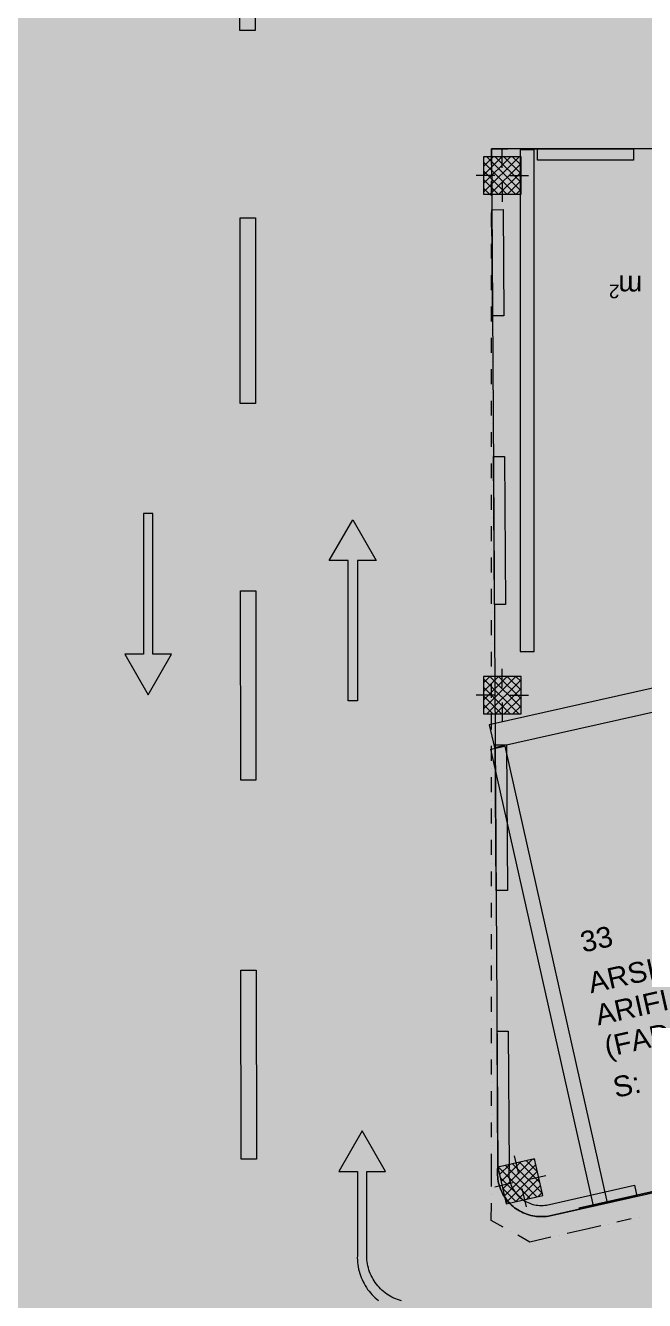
# Model space of a CAD drawing. Header units: centimetres. Extents: x -6805 to 4309, y -7338 to 617.
# Drawn here: x -2378 to -1717, y -4499 to -3137 of the extents above; entities that cross this region are included whole.
import ezdxf

# ---------------------------------------------------------------- set-up
doc = ezdxf.new("R2010")
doc.units = ezdxf.units.CM
for name, color, linetype, true_color in [('PDF_ - MESI I RRUGES', 7, 'Continuous', 0x7f7f7f), ('PDF_ - rruga_ndarjet anesore', 7, 'Continuous', 0x7f7f7f), ('PDF_ - SHENJAT_RRUGA', 7, 'Continuous', 0x7f7f7f), ('PDF_065 Möbel Einrichtung', 7, 'Continuous', 0x7f7f7f), ('PDF_2D Drafting - General', 7, 'Continuous', 0x7f7f7f), ('PDF_A - Akset', 7, 'Continuous', 0xfd4435), ('PDF_A - Pllaka Themel', 7, 'Continuous', 0x7f7f7f)]:
    doc.layers.add(name, color=color, linetype=linetype, true_color=true_color)
doc.layers.add('PDF_- GARAZHE', color=7, linetype='Continuous')
doc.layers.add('PDF_A - Shtyllat', color=7, linetype='Continuous')
doc.styles.add('PDF Arial', font='')
doc.styles.get('PDF Arial').set_extended_font_data('Arial')

msp = doc.modelspace()

# ---------------------------------------------------------------- hatches: boundary and pattern name
at = {"layer": 'PDF_ - rruga_ndarjet anesore', "true_color": 0xffffff, "transparency": 33554559}
msp.add_hatch(color=7, dxfattribs=at).paths.add_polyline_path([(-1874.4, -4211.3), (-1862.4, -4211.3), (-1861.5, -4357.6), (-1861.7, -4359.4), (-1861.9, -4361.3), (-1861.9, -4363.1), (-1861.9, -4364.9), (-1861.7, -4366.7), (-1861.5, -4368.5), (-1861.1, -4370.3), (-1860.7, -4372.1), (-1860.2, -4373.8), (-1859.6, -4375.5), (-1858.9, -4377.2), (-1858.1, -4378.8), (-1857.2, -4380.4), (-1856.3, -4382), (-1855.2, -4383.5), (-1854.1, -4384.9), (-1852.9, -4386.3), (-1851.7, -4387.6), (-1850.4, -4388.9), (-1849, -4390), (-1847.5, -4391.1), (-1846, -4392.2), (-1844.5, -4393.1), (-1842.9, -4394), (-1841.2, -4394.7), (-1839.5, -4395.4), (-1837.8, -4396), (-1836.1, -4396.6), (-1834.3, -4397), (-1832.5, -4397.3), (-1830.7, -4397.5), (-1828.9, -4397.7), (-1827.1, -4397.7), (-1825.3, -4397.7), (-1823.5, -4397.5), (-1821.7, -4397.3), (-1727.7, -4376.2), (-1725, -4387.9), (-1819.4, -4409.1), (-1821.5, -4409.4), (-1823.6, -4409.6), (-1825.7, -4409.7), (-1827.9, -4409.7), (-1830, -4409.6), (-1832.1, -4409.5), (-1834.2, -4409.2), (-1836.3, -4408.8), (-1838.4, -4408.4), (-1840.5, -4407.8), (-1842.5, -4407.1), (-1844.5, -4406.4), (-1846.5, -4405.6), (-1848.4, -4404.6), (-1850.3, -4403.6), (-1852.1, -4402.5), (-1853.9, -4401.4), (-1855.6, -4400.1), (-1857.3, -4398.8), (-1858.9, -4397.4), (-1860.4, -4395.9), (-1861.9, -4394.3), (-1863.3, -4392.7), (-1864.6, -4391), (-1865.8, -4389.3), (-1867, -4387.5), (-1868.1, -4385.7), (-1869, -4383.8), (-1869.9, -4381.8), (-1870.8, -4379.9), (-1871.5, -4377.9), (-1872.1, -4375.8), (-1872.7, -4373.8), (-1873.1, -4371.7), (-1873.5, -4369.6), (-1873.7, -4367.5), (-1873.9, -4365.3), (-1873.9, -4363.2), (-1873.9, -4361.1), (-1873.8, -4358.9), (-1873.5, -4356.8)])
at = {"layer": 'PDF_ - SHENJAT_RRUGA', "true_color": 0xffffff, "transparency": 33554559}
for points in [[(-2247.1, -3851.9), (-2272.1, -3808.4), (-2252.1, -3808.4), (-2252.1, -3658.3), (-2242.1, -3658.3), (-2242.1, -3808.4), (-2222.1, -3808.4)], [(-2028.6, -3664.8), (-2003.6, -3708.3), (-2023.6, -3708.3), (-2023.6, -3858.4), (-2033.6, -3858.4), (-2033.6, -3708.3), (-2053.7, -3708.3)], [(-2043.6, -4361.3), (-2018.6, -4317.8), (-1993.6, -4361.3), (-2013.6, -4361.3), (-2013.6, -4451.4), (-2013.6, -4453.5), (-2013.4, -4455.7), (-2013.2, -4457.9), (-2012.9, -4460.1), (-2012.4, -4462.2), (-2011.9, -4464.3), (-2011.3, -4466.4), (-2010.6, -4468.5), (-2009.8, -4470.5), (-2008.9, -4472.5), (-2008, -4474.5), (-2006.9, -4476.4), (-2005.8, -4478.3), (-2004.6, -4480.1), (-2003.3, -4481.8), (-2001.9, -4483.5), (-2000.5, -4485.2), (-1999, -4486.7), (-1997.4, -4488.3), (-1995.7, -4489.7), (-1994, -4491.1), (-1992.3, -4492.4), (-1990.5, -4493.6), (-1988.6, -4494.7), (-1986.7, -4495.8), (-1984.7, -4496.7), (-1982.7, -4497.6), (-1980.7, -4498.4), (-1978.6, -4499.1), (-1976.5, -4499.7), (-1974.4, -4500.2), (-1972.3, -4500.6), (-1970.1, -4501), (-1967.9, -4501.2), (-1965.8, -4501.4), (-1963.6, -4501.4), (-1908.5, -4501.4), (-1908.5, -4511.4), (-1967.7, -4511.4), (-1970.1, -4511.3), (-1972.5, -4511.1), (-1974.9, -4510.7), (-1977.2, -4510.3), (-1979.5, -4509.8), (-1981.9, -4509.1), (-1984.1, -4508.4), (-1986.4, -4507.6), (-1988.6, -4506.7), (-1990.8, -4505.7), (-1993, -4504.6), (-1995, -4503.4), (-1997.1, -4502.2), (-1999.1, -4500.8), (-2001, -4499.4), (-2002.9, -4497.9), (-2004.7, -4496.4), (-2006.4, -4494.7), (-2008.1, -4493), (-2009.7, -4491.2), (-2011.2, -4489.3), (-2012.7, -4487.4), (-2014, -4485.4), (-2015.3, -4483.4), (-2016.5, -4481.3), (-2017.6, -4479.2), (-2018.6, -4477), (-2019.6, -4474.8), (-2020.4, -4472.6), (-2021.1, -4470.3), (-2021.8, -4468), (-2022.4, -4465.7), (-2022.8, -4463.3), (-2023.2, -4460.9), (-2023.4, -4458.6), (-2023.6, -4456.2), (-2023.7, -4453.8), (-2023.6, -4451.4), (-2023.6, -4361.3)]]:
    msp.add_hatch(color=7, dxfattribs=at).paths.add_polyline_path(points)
at = {"layer": 'PDF_2D Drafting - General', "true_color": 0xcccccc, "transparency": 33554559}
msp.add_hatch(color=254, dxfattribs=at).paths.add_polyline_path([(-2964.8, -5006.3), (-2964.8, -1594.4), (-452.4, -1594.4), (-125.4, -3048.6), (710.8, -2860.8), (1265.8, -5333.7), (419.6, -5523.6), (200.4, -4546.9), (-2030.9, -5054.7), (-2050.8, -4966.3), (-2246.4, -4966.3), (-2237.4, -5006.3)])
at = {"layer": 'PDF_A - Pllaka Themel', "true_color": 0xd5d5d5, "transparency": 33554559}
h = msp.add_hatch(color=254, dxfattribs=at)
h.paths.add_polyline_path([(-5581.9, -878.8), (-5581.9, -838.7), (-5657, -838.7), (-5657, -378.3), (-5642, -378.3), (-5642, 287.3), (-2884.7, 287.3), (-432.6, 287.3), (-419.8, 287.3), (978.3, 287.3), (978.3, -308.2), (1644.1, -308.2), (1644.1, -1142.4), (931, -1302.4), (1552.2, -1164.4), (1863.2, -2555.1), (1863.3, -2555.1), (2158.7, -3867.3), (2155.2, -3868), (2646.9, -6059.2), (2017.8, -6200.4), (2017.7, -6199.9), (-1597, -7011), (-1702.7, -6540.3), (-1846.3, -6572.5), (-1977, -6060.1), (-1982.5, -5964.4), (-1839, -5932.3), (-2055.7, -4966.3), (-2419.3, -4966.3), (-2929.7, -4966.3), (-2929.7, -2144.8), (-2909.7, -2144.8), (-2904.7, -1595.7), (-4731.2, -1619.4), (-4671.2, -1619.4), (-4671.2, -2159.8), (-5099, -2159.8), (-5102.5, -2159.8), (-5106, -2159.6), (-5109.5, -2159.4), (-5113, -2159), (-5116.5, -2158.6), (-5120, -2158), (-5123.4, -2157.4), (-5126.9, -2156.7), (-5130.3, -2155.8), (-5133.7, -2154.9), (-5137, -2153.9), (-5140.4, -2152.8), (-5143.6, -2151.6), (-5146.9, -2150.3), (-5150.1, -2148.9), (-5153.3, -2147.4), (-5156.4, -2145.9), (-5159.5, -2144.2), (-5162.6, -2142.5), (-5165.6, -2140.6), (-5168.5, -2138.7), (-5171.4, -2136.7), (-5174.3, -2134.7), (-5177, -2132.5), (-5179.7, -2130.3), (-5182.4, -2128), (-5185, -2125.6), (-5187.5, -2123.2), (-5189.9, -2120.6), (-5192.3, -2118.1), (-5194.6, -2115.4), (-5196.8, -2112.7), (-5199, -2109.9), (-5201.1, -2107.1), (-5203, -2104.2), (-5205, -2101.3), (-5206.8, -2098.3), (-5208.5, -2095.2), (-5210.2, -2092.1), (-5211.7, -2089), (-5213.2, -2085.8), (-5214.6, -2082.6), (-5215.9, -2079.3), (-5217.1, -2076), (-5218.2, -2072.7), (-5219.2, -2069.3), (-5220.2, -2065.9), (-5221, -2062.5), (-5221.7, -2059.1), (-5222.4, -2055.7), (-5222.9, -2052.2), (-5223.3, -2048.7), (-5223.7, -2045.2), (-5223.9, -2041.7), (-5224.1, -2038.2), (-5224.1, -2034.7), (-5224.1, -1589.4), (-5276.7, -1564.4), (-5842.1, -1564.4), (-5842.1, -878.8)])
h.paths.add_polyline_path([(-1884.8, -2746.4), (-1725.8, -2754.1), (-263.3, -2617.9), (-272, -2578.8), (-296.8, -2580.2), (-343.5, -2075.8), (-1348.1, -2129.8), (-1534.8, -2147.2), (-1533.4, -2162), (-1836.8, -2167.5), (-1836.8, -2147.5), (-1876.8, -2147.5), (-1876.8, -2187.5), (-1531.1, -2187), (-1493.3, -2681.2), (-1884.8, -2706.4)])
h.paths.add_polyline_path([(-452.6, -1589.4), (-91.9, -1583.4), (-92.3, -1174), (283, -1174), (283, -828.7), (-419.8, -828.7), (-427.6, -828.7), (-452.6, -828.7)])
h.paths.add_polyline_path([(413.2, -3713.8), (401.1, -3715.6), (389, -3717.6), (376.9, -3719.5), (364.9, -3721.6), (352.8, -3723.8), (340.8, -3726), (328.8, -3728.3), (316.8, -3730.7), (304.8, -3733.2)])
at = {"layer": 'PDF_A - Pllaka Themel', "true_color": 0xbfbfbf, "transparency": 33554559}
h = msp.add_hatch(color=9, dxfattribs=at)
h.paths.add_polyline_path([(-5637, -378.3), (-5637, -315.2), (-447.7, -308.2), (-447.7, -308.2), (963.5, -308.2), (963.5, -763.7), (936, -763.7), (936, -863.8), (963.5, -863.8), (964.8, -1337.1), (925.7, -1345.9), (892.3, -1353.4), (988.5, -1782.6), (1104.4, -2300.9), (1195, -2706.1), (1170.6, -2711.6), (1193.4, -2813), (1455.7, -3983.1), (1827.5, -5638), (1828.4, -5640.7), (1829.1, -5643.5), (1829.9, -5646.3), (1830.5, -5649.1), (1831, -5651.9), (1831.4, -5654.7), (1831.7, -5657.6), (1831.9, -5660.4), (1832, -5663.3), (1832, -5666.1), (1831.9, -5669), (1831.7, -5671.9), (1831.4, -5674.7), (1831, -5677.5), (1830.5, -5680.4), (1829.9, -5683.2), (1829.2, -5685.9), (1828.5, -5688.7), (1827.6, -5691.4), (1826.6, -5694.1), (1825.5, -5696.8), (1824.4, -5699.4), (1823.1, -5701.9), (1821.8, -5704.5), (1820.4, -5707), (1818.8, -5709.4), (1817.3, -5711.8), (1815.6, -5714.1), (1813.8, -5716.3), (1812, -5718.5), (1810.1, -5720.7), (1808.1, -5722.7), (1806, -5724.7), (1803.9, -5726.6), (1801.7, -5728.5), (1799.5, -5730.2), (1797.2, -5731.9), (1794.8, -5733.5), (1792.4, -5735.1), (1789.9, -5736.5), (1787.4, -5737.8), (1784.8, -5739.1), (1782.2, -5740.3), (1779.5, -5741.3), (1776.8, -5742.3), (-1865.8, -6559.8), (-1972, -6060.1), (1187.4, -5351.2), (1189.5, -5350.7), (1191.6, -5350.1), (1193.7, -5349.4), (1195.7, -5348.6), (1197.7, -5347.8), (1199.7, -5346.8), (1201.6, -5345.8), (1203.5, -5344.6), (1205.3, -5343.4), (1207.1, -5342.2), (1208.8, -5340.8), (1210.4, -5339.3), (1212, -5337.8), (1213.5, -5336.3), (1214.9, -5334.6), (1216.3, -5332.9), (1217.6, -5331.2), (1218.8, -5329.3), (1219.9, -5327.5), (1221, -5325.5), (1221.9, -5323.6), (1222.8, -5321.6), (1223.5, -5319.5), (1224.2, -5317.5), (1224.8, -5315.4), (1225.3, -5313.2), (1225.7, -5311.1), (1226, -5308.9), (1226.2, -5306.8), (1226.3, -5304.6), (1226.4, -5302.4), (1226.3, -5300.2), (1226.1, -5298), (1225.8, -5295.9), (1225.5, -5293.7), (1225, -5291.6), (967.7, -4148), (967.2, -4145.8), (966.5, -4143.7), (965.8, -4141.6), (964.9, -4139.5), (964, -4137.5), (963, -4135.5), (961.9, -4133.5), (960.7, -4131.7), (959.4, -4129.8), (958, -4128), (956.6, -4126.3), (955.1, -4124.7), (953.5, -4123.1), (951.9, -4121.6), (950.1, -4120.2), (948.4, -4118.8), (946.5, -4117.6), (944.6, -4116.4), (942.7, -4115.3), (940.7, -4114.2), (938.7, -4113.3), (936.6, -4112.5), (934.5, -4111.7), (932.3, -4111.1), (930.2, -4110.5), (928, -4110.1), (925.8, -4109.7), (923.6, -4109.5), (921.3, -4109.3), (919.1, -4109.3), (916.9, -4109.3), (914.6, -4109.5), (912.4, -4109.7), (910.2, -4110.1), (908, -4110.5), (526.4, -4196.1), (467.8, -4209.3), (455.6, -4213.1), (443.4, -4217), (431.2, -4221), (419.1, -4225.1), (406.9, -4229.3), (394.9, -4233.6), (382.8, -4238), (370.8, -4242.5), (358.8, -4247.1), (346.9, -4251.7), (335, -4256.5), (323.1, -4261.4), (311.3, -4266.3), (299.5, -4271.3), (287.8, -4276.4), (276.1, -4281.7), (264.4, -4287), (252.8, -4292.3), (241.2, -4297.8), (229.6, -4303.4), (218.1, -4309.1), (206.7, -4314.8), (195.3, -4320.7), (183.9, -4326.6), (172.6, -4332.6), (161.3, -4338.7), (150.1, -4344.9), (138.9, -4351.2), (127.8, -4357.5), (116.7, -4364), (105.7, -4370.5), (94.7, -4377.1), (83.8, -4383.8), (72.9, -4390.6), (62.1, -4397.5), (51.3, -4404.4), (40.6, -4411.4), (29.9, -4418.6), (19.3, -4425.8), (8.8, -4433), (-1.7, -4440.4), (-13.4, -4447.8), (-25.2, -4455.1), (-37, -4462.3), (-48.8, -4469.4), (-60.7, -4476.4), (-72.7, -4483.4), (-84.7, -4490.2), (-96.7, -4497), (-108.8, -4503.7), (-121, -4510.3), (-133.1, -4516.8), (-145.4, -4523.3), (-157.7, -4529.6), (-170, -4535.9), (-182.3, -4542.1), (-194.8, -4548.2), (-207.2, -4554.2), (-219.7, -4560.1), (-232.3, -4565.9), (-244.8, -4571.6), (-257.5, -4577.3), (-270.1, -4582.8), (-282.8, -4588.3), (-295.6, -4593.6), (-308.3, -4598.9), (-321.1, -4604.1), (-334, -4609.2), (-346.9, -4614.2), (-359.8, -4619.1), (-372.8, -4623.9), (-385.7, -4628.7), (-398.8, -4633.3), (-411.8, -4637.9), (-424.9, -4642.3), (-438, -4646.7), (-451.2, -4650.9), (-464.4, -4655.1), (-477.6, -4659.2), (-490.8, -4663.2), (-2040.8, -5011), (-2050.8, -4966.3), (-2414.3, -4966.3), (-2414.3, -4749.4), (-2414.6, -2387.8), (-2414.6, -2276.5), (-2415.1, -2272.8), (-2415.6, -2269.1), (-2416.3, -2265.4), (-2417.1, -2261.8), (-2417.9, -2258.1), (-2418.9, -2254.5), (-2419.9, -2251), (-2421.1, -2247.4), (-2422.3, -2243.9), (-2423.6, -2240.4), (-2425.1, -2236.9), (-2426.6, -2233.5), (-2428.2, -2230.2), (-2429.8, -2226.8), (-2431.6, -2223.5), (-2433.4, -2220.3), (-2435.4, -2217.1), (-2437.4, -2214), (-2439.5, -2210.9), (-2441.7, -2207.8), (-2443.9, -2204.9), (-2446.3, -2202), (-2448.7, -2199.1), (-2451.1, -2196.3), (-2453.7, -2193.6), (-2456.3, -2190.9), (-2459, -2188.3), (-2461.7, -2185.8), (-2464.6, -2183.4), (-2467.4, -2181), (-2470.4, -2178.7), (-2473.4, -2176.5), (-2476.4, -2174.4), (-2479.6, -2172.3), (-2482.7, -2170.3), (-2485.9, -2168.4), (-2489.2, -2166.6), (-2492.5, -2164.9), (-2495.8, -2163.2), (-2499.2, -2161.7), (-2502.7, -2160.2), (-2506.1, -2158.9), (-2509.6, -2157.6), (-2513.2, -2156.4), (-2904.7, -2164.8), (-2899.7, -1589.4), (-2414.3, -1589.4), (-2414.3, -828.7), (-4726.3, -828.7), (-4726.3, -1619.4), (-5219.2, -1619.3), (-5219.2, -2036.1), (-5219.2, -2034.7), (-5219.2, -1589.4), (-5271.7, -1564.4), (-5253.4, -1564.4), (-5253.4, -878.8), (-5577, -878.8), (-5577, -838.7), (-5652, -838.7), (-5652, -378.3)])
h.paths.add_polyline_path([(-1883.9, -1589.4), (-1863.8, -1589.4), (-1863.8, -1634.4), (-1863.9, -1634.4), (-1863.9, -2147.2), (-1836.5, -2147.5), (-1871.9, -2147.5), (-1871.9, -2187.5), (-1831.8, -2187.4), (-1831.8, -2147.5), (-1529.5, -2150.6), (-1526.5, -2182.5), (-1488.4, -2681.2), (-1718.5, -2706.4), (-1879.8, -2706.4), (-1879.8, -2746.4), (-1720.8, -2754.1), (-221.3, -2598.2), (-135.8, -2979.1), (-1425.4, -3268.5), (-1880.4, -3268.5), (-1873.5, -4356.8), (-1873.8, -4358.9), (-1873.9, -4361.1), (-1873.9, -4363.2), (-1873.9, -4365.3), (-1873.7, -4367.5), (-1873.5, -4369.6), (-1873.1, -4371.7), (-1872.7, -4373.8), (-1872.1, -4375.8), (-1871.5, -4377.9), (-1870.8, -4379.9), (-1869.9, -4381.8), (-1869, -4383.8), (-1868.1, -4385.7), (-1867, -4387.5), (-1865.8, -4389.3), (-1864.6, -4391), (-1863.3, -4392.7), (-1861.9, -4394.3), (-1860.4, -4395.9), (-1858.9, -4397.4), (-1857.3, -4398.8), (-1855.6, -4400.1), (-1853.9, -4401.4), (-1852.1, -4402.5), (-1850.3, -4403.6), (-1848.4, -4404.6), (-1846.5, -4405.6), (-1844.5, -4406.4), (-1842.5, -4407.1), (-1840.5, -4407.8), (-1838.4, -4408.4), (-1836.3, -4408.8), (-1834.2, -4409.2), (-1832.1, -4409.5), (-1830, -4409.6), (-1827.9, -4409.7), (-1825.7, -4409.7), (-1823.6, -4409.6), (-1821.5, -4409.4), (-1819.4, -4409.1), (-657.9, -4148.4), (-657.8, -4149), (-640.9, -4142.1), (-624, -4135.1), (-607.1, -4128.1), (-590.3, -4120.9), (-573.5, -4113.7), (-556.8, -4106.4), (-540.1, -4099), (-523.4, -4091.5), (-506.8, -4083.9), (-490.2, -4076.2), (-473.7, -4068.5), (-457.2, -4060.6), (-440.7, -4052.7), (-424.3, -4044.6), (-407.9, -4036.5), (-391.6, -4028.3), (-375.3, -4020), (-359.1, -4011.7), (-342.9, -4003.2), (-326.7, -3994.7), (-310.6, -3986), (-294.5, -3977.3), (-278.5, -3968.5), (-262.6, -3959.6), (-246.7, -3950.7), (-230.8, -3941.6), (-215, -3932.5), (-199.2, -3923.3), (-183.5, -3913.9), (-171.8, -3907.7), (-160, -3901.5), (-148.2, -3895.4), (-136.4, -3889.4), (-124.5, -3883.4), (-112.6, -3877.6), (-100.6, -3871.8), (-88.6, -3866.2), (-76.6, -3860.6), (-64.5, -3855.1), (-52.3, -3849.7), (-40.2, -3844.4), (-28, -3839.2), (-15.7, -3834), (-3.5, -3829), (8.9, -3824), (21.2, -3819.1), (33.6, -3814.4), (46, -3809.7), (58.5, -3805.1), (71, -3800.6), (83.5, -3796.1), (96, -3791.8), (108.6, -3787.6), (121.2, -3783.4), (133.9, -3779.4), (146.5, -3775.4), (159.2, -3771.5), (172, -3767.8), (184.7, -3764.1), (197.5, -3760.5), (210.3, -3757), (223.1, -3753.6), (236, -3750.3), (248.9, -3747.1), (261.8, -3743.9), (274.7, -3740.9), (287.6, -3738), (300.6, -3735.1), (313.6, -3732.4), (326.6, -3729.7), (339.6, -3727.2), (352.7, -3724.7), (365.8, -3722.3), (378.8, -3720.1), (391.9, -3717.9), (405, -3715.8), (418.2, -3713.8), (787.3, -3631), (789.4, -3630.5), (791.5, -3629.8), (793.5, -3629.1), (795.6, -3628.3), (797.6, -3627.5), (799.5, -3626.5), (801.4, -3625.4), (803.3, -3624.3), (805.1, -3623.1), (806.9, -3621.8), (808.6, -3620.4), (810.2, -3619), (811.8, -3617.5), (813.3, -3615.9), (814.7, -3614.2), (816.1, -3612.5), (817.4, -3610.8), (818.6, -3609), (819.7, -3607.1), (820.7, -3605.2), (821.7, -3603.2), (822.6, -3601.2), (823.4, -3599.2), (824.1, -3597.1), (824.7, -3595), (825.2, -3592.9), (825.6, -3590.8), (825.9, -3588.6), (826.2, -3586.4), (826.3, -3584.3), (826.3, -3582.1), (826.3, -3579.9), (826.1, -3577.7), (825.9, -3575.5), (825.6, -3573.4), (825.1, -3571.2), (681.4, -2927.9), (734.4, -2916), (711.6, -2814.6), (658.7, -2826.4), (288, -1174), (288, -828.7), (-447.7, -828.7), (-1883.9, -828.7)])

# ---------------------------------------------------------------- linework, layer by layer
at = {"layer": 'PDF_ - MESI I RRUGES', "lineweight": 0}
for points in [[(-2149.1, -3141.9), (-2149.1, -2939.2)], [(-2133, -2939.2), (-2132.8, -3141.9)], [(-2132.8, -3141.9), (-2149.1, -3141.9)], [(-2148.7, -3540.7), (-2148.9, -3342.1)], [(-2148.9, -3342.1), (-2132.6, -3342.1)], [(-2132.6, -3342.1), (-2132.4, -3540.7)], [(-2132.4, -3540.7), (-2148.7, -3540.7)], [(-2148.5, -3740.9), (-2132.2, -3740.9)], [(-2148.3, -3943), (-2148.5, -3740.9)], [(-2132.2, -3740.9), (-2132.1, -3943)], [(-2132.1, -3943), (-2148.3, -3943)], [(-2148.1, -4146.3), (-2131.8, -4146.3)], [(-2147.9, -4348.4), (-2148.1, -4146.3)], [(-2131.8, -4146.3), (-2131.6, -4348.4)], [(-2131.6, -4348.4), (-2147.9, -4348.4)]]:
    msp.add_lwpolyline(points, dxfattribs=at)
at = {"layer": 'PDF_ - MESI I RRUGES', "color": 7, "true_color": 0xffffff, "transparency": 33554559}
for points in [[(-2133, -2939.2), (-2132.8, -3141.9), (-2149.1, -2939.2), (-2149.1, -3141.9)], [(-2132.6, -3342.1), (-2132.4, -3540.7), (-2148.9, -3342.1), (-2148.7, -3540.7)], [(-2148.5, -3740.9), (-2132.2, -3740.9), (-2148.3, -3943), (-2132.1, -3943)], [(-2148.1, -4146.3), (-2131.8, -4146.3), (-2147.9, -4348.4), (-2131.6, -4348.4)]]:
    msp.add_solid(points, dxfattribs=at)
at = {"layer": 'PDF_ - rruga_ndarjet anesore', "lineweight": 0}
for points in [[(-1831.3, -3268.5), (-1728.8, -3268.5)], [(-1831.2, -3280.5), (-1831.3, -3268.5)], [(-1728.8, -3268.5), (-1728.8, -3280.5)], [(-1728.8, -3280.5), (-1831.2, -3280.5)], [(-1880, -3333.5), (-1868, -3333.4)], [(-1879.3, -3447), (-1880, -3333.5)], [(-1868, -3333.4), (-1867.3, -3446.9)], [(-1867.3, -3446.9), (-1879.3, -3447)], [(-1877.3, -3755.4), (-1878.3, -3597.1)], [(-1878.3, -3597.1), (-1866.3, -3597.1)], [(-1866.3, -3597.1), (-1865.3, -3755.4)], [(-1865.3, -3755.4), (-1877.3, -3755.4)], [(-1876.4, -3905.5), (-1864.4, -3905.5)], [(-1875.4, -4061.2), (-1876.4, -3905.5)], [(-1864.4, -3905.5), (-1863.4, -4061.2)], [(-1863.4, -4061.2), (-1875.4, -4061.2)], [(-1874.4, -4211.3), (-1862.4, -4211.3)], [(-1873.5, -4356.8), (-1874.4, -4211.3)], [(-1862.4, -4211.3), (-1861.5, -4357.6)], [(-1873.9, -4361.1), (-1873.8, -4358.9)], [(-1873.8, -4358.9), (-1873.5, -4356.8)], [(-1861.7, -4359.4), (-1861.9, -4361.3)], [(-1861.5, -4357.6), (-1861.7, -4359.4)], [(-1873.9, -4363.2), (-1873.9, -4361.1)], [(-1873.9, -4365.3), (-1873.9, -4363.2)], [(-1873.7, -4367.5), (-1873.9, -4365.3)], [(-1873.5, -4369.6), (-1873.7, -4367.5)], [(-1873.1, -4371.7), (-1873.5, -4369.6)], [(-1872.7, -4373.8), (-1873.1, -4371.7)], [(-1872.1, -4375.8), (-1872.7, -4373.8)], [(-1861.9, -4361.3), (-1861.9, -4363.1)], [(-1861.9, -4363.1), (-1861.9, -4364.9)], [(-1861.9, -4364.9), (-1861.7, -4366.7)], [(-1861.7, -4366.7), (-1861.5, -4368.5)], [(-1861.5, -4368.5), (-1861.1, -4370.3)], [(-1861.1, -4370.3), (-1860.7, -4372.1)], [(-1860.7, -4372.1), (-1860.2, -4373.8)], [(-1860.2, -4373.8), (-1859.6, -4375.5)], [(-1871.5, -4377.9), (-1872.1, -4375.8)], [(-1870.8, -4379.9), (-1871.5, -4377.9)], [(-1869.9, -4381.8), (-1870.8, -4379.9)], [(-1869, -4383.8), (-1869.9, -4381.8)], [(-1868.1, -4385.7), (-1869, -4383.8)], [(-1867, -4387.5), (-1868.1, -4385.7)], [(-1865.8, -4389.3), (-1867, -4387.5)], [(-1859.6, -4375.5), (-1858.9, -4377.2)], [(-1858.9, -4377.2), (-1858.1, -4378.8)], [(-1858.1, -4378.8), (-1857.2, -4380.4)], [(-1857.2, -4380.4), (-1856.3, -4382)], [(-1856.3, -4382), (-1855.2, -4383.5)], [(-1855.2, -4383.5), (-1854.1, -4384.9)], [(-1854.1, -4384.9), (-1852.9, -4386.3)], [(-1852.9, -4386.3), (-1851.7, -4387.6)], [(-1851.7, -4387.6), (-1850.4, -4388.9)], [(-1821.7, -4397.3), (-1727.7, -4376.2)], [(-1725, -4387.9), (-1819.4, -4409.1)], [(-1727.7, -4376.2), (-1725, -4387.9)], [(-1864.6, -4391), (-1865.8, -4389.3)], [(-1863.3, -4392.7), (-1864.6, -4391)], [(-1861.9, -4394.3), (-1863.3, -4392.7)], [(-1860.4, -4395.9), (-1861.9, -4394.3)], [(-1858.9, -4397.4), (-1860.4, -4395.9)], [(-1857.3, -4398.8), (-1858.9, -4397.4)], [(-1855.6, -4400.1), (-1857.3, -4398.8)], [(-1853.9, -4401.4), (-1855.6, -4400.1)], [(-1852.1, -4402.5), (-1853.9, -4401.4)], [(-1850.4, -4388.9), (-1849, -4390)], [(-1849, -4390), (-1847.5, -4391.1)], [(-1847.5, -4391.1), (-1846, -4392.2)], [(-1846, -4392.2), (-1844.5, -4393.1)], [(-1844.5, -4393.1), (-1842.9, -4394)], [(-1842.9, -4394), (-1841.2, -4394.7)], [(-1841.2, -4394.7), (-1839.5, -4395.4)], [(-1839.5, -4395.4), (-1837.8, -4396)], [(-1837.8, -4396), (-1836.1, -4396.6)], [(-1836.1, -4396.6), (-1834.3, -4397)], [(-1834.3, -4397), (-1832.5, -4397.3)], [(-1832.5, -4397.3), (-1830.7, -4397.5)], [(-1830.7, -4397.5), (-1828.9, -4397.7)], [(-1828.9, -4397.7), (-1827.1, -4397.7)], [(-1827.1, -4397.7), (-1825.3, -4397.7)], [(-1825.3, -4397.7), (-1823.5, -4397.5)], [(-1823.5, -4397.5), (-1821.7, -4397.3)], [(-1850.3, -4403.6), (-1852.1, -4402.5)], [(-1848.4, -4404.6), (-1850.3, -4403.6)], [(-1846.5, -4405.6), (-1848.4, -4404.6)], [(-1844.5, -4406.4), (-1846.5, -4405.6)], [(-1842.5, -4407.1), (-1844.5, -4406.4)], [(-1840.5, -4407.8), (-1842.5, -4407.1)], [(-1838.4, -4408.4), (-1840.5, -4407.8)], [(-1836.3, -4408.8), (-1838.4, -4408.4)], [(-1834.2, -4409.2), (-1836.3, -4408.8)], [(-1832.1, -4409.5), (-1834.2, -4409.2)], [(-1830, -4409.6), (-1832.1, -4409.5)], [(-1827.9, -4409.7), (-1830, -4409.6)], [(-1825.7, -4409.7), (-1827.9, -4409.7)], [(-1823.6, -4409.6), (-1825.7, -4409.7)], [(-1821.5, -4409.4), (-1823.6, -4409.6)], [(-1819.4, -4409.1), (-1821.5, -4409.4)]]:
    msp.add_lwpolyline(points, dxfattribs=at)
at = {"layer": 'PDF_ - rruga_ndarjet anesore', "color": 7, "true_color": 0xffffff, "transparency": 33554559}
for points in [[(-1831.3, -3268.5), (-1728.8, -3268.5), (-1831.2, -3280.5), (-1728.8, -3280.5)], [(-1868, -3333.4), (-1867.3, -3446.9), (-1880, -3333.5), (-1879.3, -3447)], [(-1866.3, -3597.1), (-1865.3, -3755.4), (-1878.3, -3597.1), (-1877.3, -3755.4)], [(-1876.4, -3905.5), (-1864.4, -3905.5), (-1875.4, -4061.2), (-1863.4, -4061.2)]]:
    msp.add_solid(points, dxfattribs=at)
at = {"layer": 'PDF_ - SHENJAT_RRUGA', "lineweight": 0}
for points in [[(-2242.1, -3658.3), (-2252.1, -3658.3)], [(-2252.1, -3658.3), (-2252.1, -3808.4)], [(-2242.1, -3808.4), (-2242.1, -3658.3)], [(-2053.7, -3708.3), (-2028.6, -3664.8)], [(-2028.6, -3664.8), (-2003.6, -3708.3)], [(-2033.6, -3708.3), (-2053.7, -3708.3)], [(-2033.6, -3858.4), (-2033.6, -3708.3)], [(-2003.6, -3708.3), (-2023.6, -3708.3)], [(-2023.6, -3708.3), (-2023.6, -3858.4)], [(-2252.1, -3808.4), (-2272.1, -3808.4)], [(-2272.1, -3808.4), (-2247.1, -3851.9)], [(-2247.1, -3851.9), (-2222.1, -3808.4)], [(-2222.1, -3808.4), (-2242.1, -3808.4)], [(-2023.6, -3858.4), (-2033.6, -3858.4)], [(-2018.6, -4317.8), (-2043.6, -4361.3)], [(-1993.6, -4361.3), (-2018.6, -4317.8)], [(-2043.6, -4361.3), (-2023.6, -4361.3)], [(-2023.6, -4361.3), (-2023.6, -4451.4)], [(-2013.6, -4451.4), (-2013.6, -4361.3)], [(-2013.6, -4361.3), (-1993.6, -4361.3)], [(-2023.6, -4451.4), (-2023.7, -4453.8)], [(-2023.7, -4453.8), (-2023.6, -4456.2)], [(-2013.6, -4453.5), (-2013.6, -4451.4)], [(-2013.4, -4455.7), (-2013.6, -4453.5)], [(-2013.2, -4457.9), (-2013.4, -4455.7)], [(-2023.6, -4456.2), (-2023.4, -4458.6)], [(-2023.4, -4458.6), (-2023.2, -4460.9)], [(-2023.2, -4460.9), (-2022.8, -4463.3)], [(-2022.8, -4463.3), (-2022.4, -4465.7)], [(-2022.4, -4465.7), (-2021.8, -4468)], [(-2021.8, -4468), (-2021.1, -4470.3)], [(-2012.9, -4460.1), (-2013.2, -4457.9)], [(-2012.4, -4462.2), (-2012.9, -4460.1)], [(-2011.9, -4464.3), (-2012.4, -4462.2)], [(-2011.3, -4466.4), (-2011.9, -4464.3)], [(-2010.6, -4468.5), (-2011.3, -4466.4)], [(-2009.8, -4470.5), (-2010.6, -4468.5)], [(-2021.1, -4470.3), (-2020.4, -4472.6)], [(-2020.4, -4472.6), (-2019.6, -4474.8)], [(-2019.6, -4474.8), (-2018.6, -4477)], [(-2018.6, -4477), (-2017.6, -4479.2)], [(-2017.6, -4479.2), (-2016.5, -4481.3)], [(-2016.5, -4481.3), (-2015.3, -4483.4)], [(-2008.9, -4472.5), (-2009.8, -4470.5)], [(-2008, -4474.5), (-2008.9, -4472.5)], [(-2006.9, -4476.4), (-2008, -4474.5)], [(-2005.8, -4478.3), (-2006.9, -4476.4)], [(-2004.6, -4480.1), (-2005.8, -4478.3)], [(-2003.3, -4481.8), (-2004.6, -4480.1)], [(-2001.9, -4483.5), (-2003.3, -4481.8)], [(-2015.3, -4483.4), (-2014, -4485.4)], [(-2014, -4485.4), (-2012.7, -4487.4)], [(-2012.7, -4487.4), (-2011.2, -4489.3)], [(-2011.2, -4489.3), (-2009.7, -4491.2)], [(-2009.7, -4491.2), (-2008.1, -4493)], [(-2008.1, -4493), (-2006.4, -4494.7)], [(-2006.4, -4494.7), (-2004.7, -4496.4)], [(-2004.7, -4496.4), (-2002.9, -4497.9)], [(-2000.5, -4485.2), (-2001.9, -4483.5)], [(-1999, -4486.7), (-2000.5, -4485.2)], [(-1997.4, -4488.3), (-1999, -4486.7)], [(-1995.7, -4489.7), (-1997.4, -4488.3)], [(-1994, -4491.1), (-1995.7, -4489.7)], [(-1992.3, -4492.4), (-1994, -4491.1)], [(-1990.5, -4493.6), (-1992.3, -4492.4)], [(-1988.6, -4494.7), (-1990.5, -4493.6)], [(-1986.7, -4495.8), (-1988.6, -4494.7)], [(-1984.7, -4496.7), (-1986.7, -4495.8)], [(-1982.7, -4497.6), (-1984.7, -4496.7)], [(-2002.9, -4497.9), (-2001, -4499.4)], [(-1980.7, -4498.4), (-1982.7, -4497.6)], [(-1978.6, -4499.1), (-1980.7, -4498.4)], [(-1976.5, -4499.7), (-1978.6, -4499.1)]]:
    msp.add_lwpolyline(points, dxfattribs=at)
at = {"layer": 'PDF_- GARAZHE', "color": 254, "true_color": 0xccccff, "transparency": 33554559}
for points in [[(-1492.7, -3281.3), (-1454, -3802.2), (-1875.5, -3276.8), (-1876.5, -3897.3)], [(-1881.6, -3898.2), (-1637.5, -3843.4), (-1823, -4409.9), (-1525.4, -4343.1)]]:
    msp.add_solid(points, dxfattribs=at)
at = {"layer": 'PDF_065 Möbel Einrichtung', "lineweight": 0}
for points in [[(-1834.8, -3269.6), (-1849.8, -3269.6)], [(-1849.8, -3269.6), (-1849.8, -3805.6)], [(-1834.8, -3805.6), (-1834.8, -3269.6)], [(-1849.8, -3805.6), (-1834.8, -3805.6)], [(-1880.9, -3910), (-1866.2, -3906.7)], [(-1771.3, -4398.3), (-1880.9, -3910)], [(-1866.2, -3906.7), (-1756.7, -4395)], [(-1756.7, -4395), (-1771.3, -4398.3)]]:
    msp.add_lwpolyline(points, dxfattribs=at)
at = {"layer": 'PDF_065 Möbel Einrichtung', "color": 7, "true_color": 0xffffff, "transparency": 33554559}
for points in [[(-1834.8, -3269.6), (-1834.8, -3805.6), (-1849.8, -3269.6), (-1849.8, -3805.6)], [(-1756.7, -4395), (-1771.3, -4398.3), (-1866.2, -3906.7), (-1880.9, -3910)]]:
    msp.add_solid(points, dxfattribs=at)
at = {"layer": 'PDF_A - Akset', "color": 21, "lineweight": 0, "true_color": 0xff9955}
for points in [[(-1880.4, -3285.1), (-1880.4, -3268.5)], [(-1880.4, -3268.5), (-1863, -3268.5)], [(-1854.2, -3268.5), (-1854.2, -3268.5)], [(-1845.4, -3268.5), (-1829.5, -3268.5)], [(-1820.6, -3268.5), (-1820.6, -3268.5)], [(-1811.8, -3268.5), (-1795.9, -3268.5)], [(-1787.1, -3268.5), (-1787.1, -3268.5)], [(-1778.3, -3268.5), (-1762.4, -3268.5)], [(-1753.6, -3268.5), (-1753.6, -3268.5)], [(-1744.7, -3268.5), (-1728.8, -3268.5)], [(-1720, -3268.5), (-1720, -3268.5)], [(-1880.4, -3293.9), (-1880.4, -3293.9)], [(-1880.4, -3318.6), (-1880.4, -3302.8)], [(-1880.4, -3327.5), (-1880.4, -3327.5)], [(-1880.4, -3352.2), (-1880.4, -3336.3)], [(-1880.4, -3361), (-1880.4, -3361)], [(-1880.4, -3385.7), (-1880.4, -3369.8)], [(-1880.4, -3394.6), (-1880.4, -3394.6)], [(-1880.4, -3419.3), (-1880.4, -3403.4)], [(-1880.4, -3428.1), (-1880.4, -3428.1)], [(-1880.4, -3452.8), (-1880.4, -3436.9)], [(-1880.4, -3461.6), (-1880.4, -3461.6)], [(-1880.4, -3486.4), (-1880.4, -3470.5)], [(-1880.4, -3495.2), (-1880.4, -3495.2)], [(-1880.4, -3519.9), (-1880.4, -3504)], [(-1880.4, -3528.7), (-1880.4, -3528.7)], [(-1880.4, -3553.4), (-1880.4, -3537.6)], [(-1880.4, -3562.3), (-1880.4, -3562.3)], [(-1880.4, -3587), (-1880.4, -3571.1)], [(-1880.4, -3595.8), (-1880.4, -3595.8)], [(-1880.4, -3620.5), (-1880.4, -3604.6)], [(-1880.4, -3629.4), (-1880.4, -3629.4)], [(-1880.4, -3654.1), (-1880.4, -3638.2)], [(-1880.4, -3662.9), (-1880.4, -3662.9)], [(-1880.4, -3687.6), (-1880.4, -3671.7)], [(-1880.4, -3696.4), (-1880.4, -3696.4)], [(-1880.4, -3721.2), (-1880.4, -3705.3)], [(-1880.4, -3730), (-1880.4, -3730)], [(-1880.4, -3754.7), (-1880.4, -3738.8)], [(-1880.4, -3763.5), (-1880.4, -3763.5)], [(-1880.4, -3788.2), (-1880.4, -3772.3)], [(-1880.4, -3797.1), (-1880.4, -3797.1)], [(-1880.4, -3821.8), (-1880.4, -3805.9)], [(-1880.4, -3830.6), (-1880.4, -3830.6)], [(-1880.4, -3855.3), (-1880.4, -3839.4)], [(-1880.4, -3864.1), (-1880.4, -3864.1)], [(-1880.4, -3888.9), (-1880.4, -3873)], [(-1880.4, -3897.7), (-1880.4, -3897.7)], [(-1880.4, -3922.4), (-1880.4, -3906.5)], [(-1880.4, -3931.2), (-1880.4, -3931.2)], [(-1880.4, -3955.9), (-1880.4, -3940.1)], [(-1880.4, -3964.8), (-1880.4, -3964.8)], [(-1880.4, -3989.5), (-1880.4, -3973.6)], [(-1880.4, -3998.3), (-1880.4, -3998.3)], [(-1880.4, -4023), (-1880.4, -4007.1)], [(-1880.4, -4031.9), (-1880.4, -4031.9)], [(-1880.4, -4056.6), (-1880.4, -4040.7)], [(-1880.4, -4065.4), (-1880.4, -4065.4)], [(-1880.4, -4090.1), (-1880.4, -4074.2)], [(-1880.4, -4098.9), (-1880.4, -4098.9)], [(-1880.4, -4123.7), (-1880.4, -4107.8)], [(-1880.4, -4132.5), (-1880.4, -4132.5)], [(-1880.4, -4157.2), (-1880.4, -4141.3)], [(-1880.4, -4166), (-1880.4, -4166)], [(-1880.4, -4190.7), (-1880.4, -4174.9)], [(-1880.4, -4199.6), (-1880.4, -4199.6)], [(-1880.4, -4224.3), (-1880.4, -4208.4)], [(-1880.4, -4233.1), (-1880.4, -4233.1)], [(-1880.4, -4257.8), (-1880.4, -4241.9)], [(-1880.4, -4266.7), (-1880.4, -4266.7)], [(-1880.4, -4291.4), (-1880.4, -4275.5)], [(-1880.4, -4300.2), (-1880.4, -4300.2)], [(-1880.4, -4324.9), (-1880.4, -4309)], [(-1880.4, -4333.7), (-1880.4, -4333.7)], [(-1880.4, -4359.2), (-1880.4, -4342.6)], [(-1880.5, -4377.6), (-1880.4, -4359.2)], [(-1880.5, -4386.4), (-1880.5, -4386.4)], [(-1880.6, -4413.7), (-1880.5, -4395.3)], [(-1867.7, -4420.9), (-1880.6, -4413.7)], [(-1731, -4412.1), (-1746.5, -4415.7)], [(-1722.4, -4410.2), (-1722.4, -4410.2)], [(-1860, -4425.2), (-1860, -4425.2)], [(-1777.1, -4422.6), (-1799.6, -4427.8)], [(-1763.7, -4419.6), (-1777.1, -4422.6)], [(-1755.1, -4417.6), (-1755.1, -4417.6)], [(-1839.4, -4436.8), (-1852.3, -4429.6)], [(-1816.8, -4431.7), (-1839.4, -4436.8)], [(-1808.2, -4429.7), (-1808.2, -4429.7)]]:
    msp.add_lwpolyline(points, dxfattribs=at)
at = {"layer": 'PDF_A - Pllaka Themel', "lineweight": 0}
for points in [[(-1425.4, -3268.5), (-1880.4, -3268.5)], [(-1880.4, -3268.5), (-1873.5, -4356.8)], [(-389.8, -3549), (-1882.8, -3883.9)], [(-1877.3, -3908.4), (-384.3, -3573.6)], [(-1882.8, -3883.9), (-1877.3, -3908.4)], [(-1819.4, -4409.1), (-657.9, -4148.4)], [(-1787, -4400.7), (-659.4, -4147.7)], [(-659.4, -4147.7), (-1787, -4400.7)], [(-1873.8, -4358.9), (-1873.9, -4361.1)], [(-1873.5, -4356.8), (-1873.8, -4358.9)], [(-1873.9, -4361.1), (-1873.9, -4363.2)], [(-1873.9, -4363.2), (-1873.9, -4365.3)], [(-1873.9, -4365.3), (-1873.7, -4367.5)], [(-1873.7, -4367.5), (-1873.5, -4369.6)], [(-1873.5, -4369.6), (-1873.1, -4371.7)], [(-1873.1, -4371.7), (-1872.7, -4373.8)], [(-1872.7, -4373.8), (-1872.1, -4375.8)], [(-1872.1, -4375.8), (-1871.5, -4377.9)], [(-1871.5, -4377.9), (-1870.8, -4379.9)], [(-1870.8, -4379.9), (-1869.9, -4381.8)], [(-1869.9, -4381.8), (-1869, -4383.8)], [(-1869, -4383.8), (-1868.1, -4385.7)], [(-1868.1, -4385.7), (-1867, -4387.5)], [(-1867, -4387.5), (-1865.8, -4389.3)], [(-1865.8, -4389.3), (-1864.6, -4391)], [(-1864.6, -4391), (-1863.3, -4392.7)], [(-1863.3, -4392.7), (-1861.9, -4394.3)], [(-1861.9, -4394.3), (-1860.4, -4395.9)], [(-1860.4, -4395.9), (-1858.9, -4397.4)], [(-1858.9, -4397.4), (-1857.3, -4398.8)], [(-1857.3, -4398.8), (-1855.6, -4400.1)], [(-1855.6, -4400.1), (-1853.9, -4401.4)], [(-1853.9, -4401.4), (-1852.1, -4402.5)], [(-1852.1, -4402.5), (-1850.3, -4403.6)], [(-1850.3, -4403.6), (-1848.4, -4404.6)], [(-1848.4, -4404.6), (-1846.5, -4405.6)], [(-1846.5, -4405.6), (-1844.5, -4406.4)], [(-1844.5, -4406.4), (-1842.5, -4407.1)], [(-1842.5, -4407.1), (-1840.5, -4407.8)], [(-1840.5, -4407.8), (-1838.4, -4408.4)], [(-1838.4, -4408.4), (-1836.3, -4408.8)], [(-1836.3, -4408.8), (-1834.2, -4409.2)], [(-1834.2, -4409.2), (-1832.1, -4409.5)], [(-1832.1, -4409.5), (-1830, -4409.6)], [(-1830, -4409.6), (-1827.9, -4409.7)], [(-1827.9, -4409.7), (-1825.7, -4409.7)], [(-1825.7, -4409.7), (-1823.6, -4409.6)], [(-1823.6, -4409.6), (-1821.5, -4409.4)], [(-1821.5, -4409.4), (-1819.4, -4409.1)]]:
    msp.add_lwpolyline(points, dxfattribs=at)
at = {"layer": 'PDF_A - Pllaka Themel', "color": 7, "true_color": 0xffffff, "transparency": 33554559}
msp.add_solid([(-1877.3, -3908.4), (-1882.8, -3883.9), (-384.3, -3573.6), (-389.8, -3549)], dxfattribs=at)
at = {"layer": 'PDF_A - Pllaka Themel', "color": 254, "true_color": 0xd5d5d5, "transparency": 33554559}
msp.add_solid([(-1787, -4400.7), (-659.4, -4147.7), (-659.4, -4147.7)], dxfattribs=at)
at = {"layer": 'PDF_A - Shtyllat', "lineweight": 0}
for points in [[(-1868.8, -3288.8), (-1868.8, -3268.8)], [(-1888.9, -3314.8), (-1850.9, -3276.8)], [(-1888.9, -3305.6), (-1860.1, -3276.8)], [(-1888.9, -3296.4), (-1869.3, -3276.8)], [(-1888.9, -3287.2), (-1878.5, -3276.8)], [(-1888.9, -3278), (-1887.7, -3276.8)], [(-1848.8, -3276.8), (-1888.9, -3276.8)], [(-1888.9, -3276.8), (-1888.9, -3316.9)], [(-1854.7, -3316.9), (-1888.9, -3282.7)], [(-1848.8, -3313.5), (-1885.5, -3276.8)], [(-1881.7, -3316.9), (-1848.8, -3284)], [(-1848.8, -3304.3), (-1876.3, -3276.8)], [(-1848.8, -3295.1), (-1867.1, -3276.8)], [(-1848.8, -3285.9), (-1857.9, -3276.8)], [(-1848.8, -3316.9), (-1848.8, -3276.8)], [(-1876.8, -3296.9), (-1896.9, -3296.9)], [(-1863.9, -3316.9), (-1888.9, -3291.9)], [(-1872.5, -3316.9), (-1848.8, -3293.2)], [(-1868.8, -3296.9), (-1868.8, -3296.9)], [(-1860.8, -3296.9), (-1840.8, -3296.9)], [(-1873.1, -3316.9), (-1888.9, -3301.1)], [(-1882.3, -3316.9), (-1888.9, -3310.3)], [(-1868.8, -3304.9), (-1868.8, -3324.9)], [(-1863.3, -3316.9), (-1848.8, -3302.4)], [(-1888.9, -3316.9), (-1848.8, -3316.9)], [(-1854.1, -3316.9), (-1848.8, -3311.6)], [(-1868.8, -3844.3), (-1868.8, -3824.3)], [(-1888.9, -3866.8), (-1854.4, -3832.3)], [(-1888.9, -3857.6), (-1863.6, -3832.3)], [(-1888.9, -3848.4), (-1872.8, -3832.3)], [(-1888.9, -3839.2), (-1882, -3832.3)], [(-1848.8, -3832.3), (-1888.9, -3832.3)], [(-1888.9, -3832.3), (-1888.9, -3872.3)], [(-1851.2, -3872.3), (-1888.9, -3834.7)], [(-1885.2, -3872.3), (-1848.8, -3836)], [(-1848.8, -3865.5), (-1882, -3832.3)], [(-1848.8, -3856.3), (-1872.8, -3832.3)], [(-1848.8, -3847.1), (-1863.6, -3832.3)], [(-1848.8, -3837.9), (-1854.4, -3832.3)], [(-1848.8, -3872.3), (-1848.8, -3832.3)], [(-1876.9, -3852.3), (-1896.9, -3852.3)], [(-1860.4, -3872.3), (-1888.9, -3843.9)], [(-1869.6, -3872.3), (-1888.9, -3853.1)], [(-1876, -3872.3), (-1848.8, -3845.2)], [(-1868.8, -3852.3), (-1868.8, -3852.3)], [(-1866.8, -3872.3), (-1848.8, -3854.4)], [(-1860.8, -3852.3), (-1840.8, -3852.3)], [(-1878.8, -3872.3), (-1888.9, -3862.3)], [(-1868.8, -3860.3), (-1868.8, -3880.3)], [(-1857.6, -3872.3), (-1848.8, -3863.6)], [(-1888, -3872.3), (-1888.9, -3871.5)], [(-1888.9, -3872.3), (-1848.8, -3872.3)], [(-1851.3, -4364.1), (-1855.8, -4344.6)], [(-1834.5, -4347.9), (-1873.5, -4356.8)], [(-1873.5, -4356.8), (-1864.6, -4395.9)], [(-1873.4, -4357.4), (-1872.7, -4356.6)], [(-1839.4, -4390.1), (-1872.9, -4356.7)], [(-1871.7, -4364.8), (-1860.8, -4353.9)], [(-1870, -4372.3), (-1848.9, -4351.2)], [(-1868.3, -4379.8), (-1836.9, -4348.5)], [(-1866.6, -4387.3), (-1833.1, -4353.9)], [(-1831.9, -4388.4), (-1865.4, -4355)], [(-1826, -4385.1), (-1857.9, -4353.3)], [(-1828.7, -4373.2), (-1850.4, -4351.6)], [(-1831.5, -4361.3), (-1842.9, -4349.9)], [(-1834.2, -4349.4), (-1835.4, -4348.1)], [(-1825.6, -4387), (-1834.5, -4347.9)], [(-1857.4, -4373.7), (-1876.9, -4378.1)], [(-1846.9, -4391.8), (-1871.1, -4367.7)], [(-1864.9, -4394.8), (-1831.4, -4361.4)], [(-1854.4, -4393.5), (-1829.7, -4368.9)], [(-1849.6, -4371.9), (-1849.6, -4371.9)], [(-1841.8, -4370.1), (-1822.2, -4365.7)], [(-1854.4, -4393.5), (-1868.3, -4379.6)], [(-1864.6, -4395.9), (-1825.6, -4387)], [(-1847.8, -4379.7), (-1843.3, -4399.2)], [(-1842.5, -4390.8), (-1828, -4376.4)], [(-1830.5, -4388.1), (-1826.3, -4383.9)], [(-1861.9, -4395.2), (-1865.6, -4391.5)]]:
    msp.add_lwpolyline(points, dxfattribs=at)
at = {"layer": 'PDF_A - Shtyllat', "color": 8, "true_color": 0x7f7f7f, "transparency": 33554559}
for points in [[(-1848.8, -3316.9), (-1888.9, -3316.9), (-1848.8, -3276.8), (-1888.9, -3276.8)], [(-1848.8, -3872.3), (-1888.9, -3872.3), (-1848.8, -3832.3), (-1888.9, -3832.3)], [(-1825.6, -4387), (-1864.6, -4395.9), (-1834.5, -4347.9), (-1873.5, -4356.8)]]:
    msp.add_solid(points, dxfattribs=at)

# ---------------------------------------------------------------- texts
at = {"layer": 'PDF_- GARAZHE', "attachment_point": 7, "style": 'PDF Arial'}
for s, insert, char_height, rotation in [('\\W1.000269;m', (-1719.1, -3403.9), 22.107, 179.6), ('\\W1.001521;2', (-1743.5, -3413.5), 14.59, 179.6), ('\\W1.001488;33', (-1782.5, -4127.9), 22.107, 12.6), ('\\W1.001380;ARSIM', (-1774.1, -4171.3), 22.107, 12.6), ('\\W1.001154;ARIFI', (-1766.5, -4205.4), 22.107, 12.6), ('\\W0.987445;(FADILI)', (-1755.4, -4245.9), 22.107, 12.6), ('\\W1.002323;S:', (-1747.6, -4283.2), 22.107, 12.6)]:
    msp.add_mtext(s, dxfattribs=dict(at, insert=insert, char_height=char_height, rotation=rotation))

doc.saveas('drawing.dxf')
